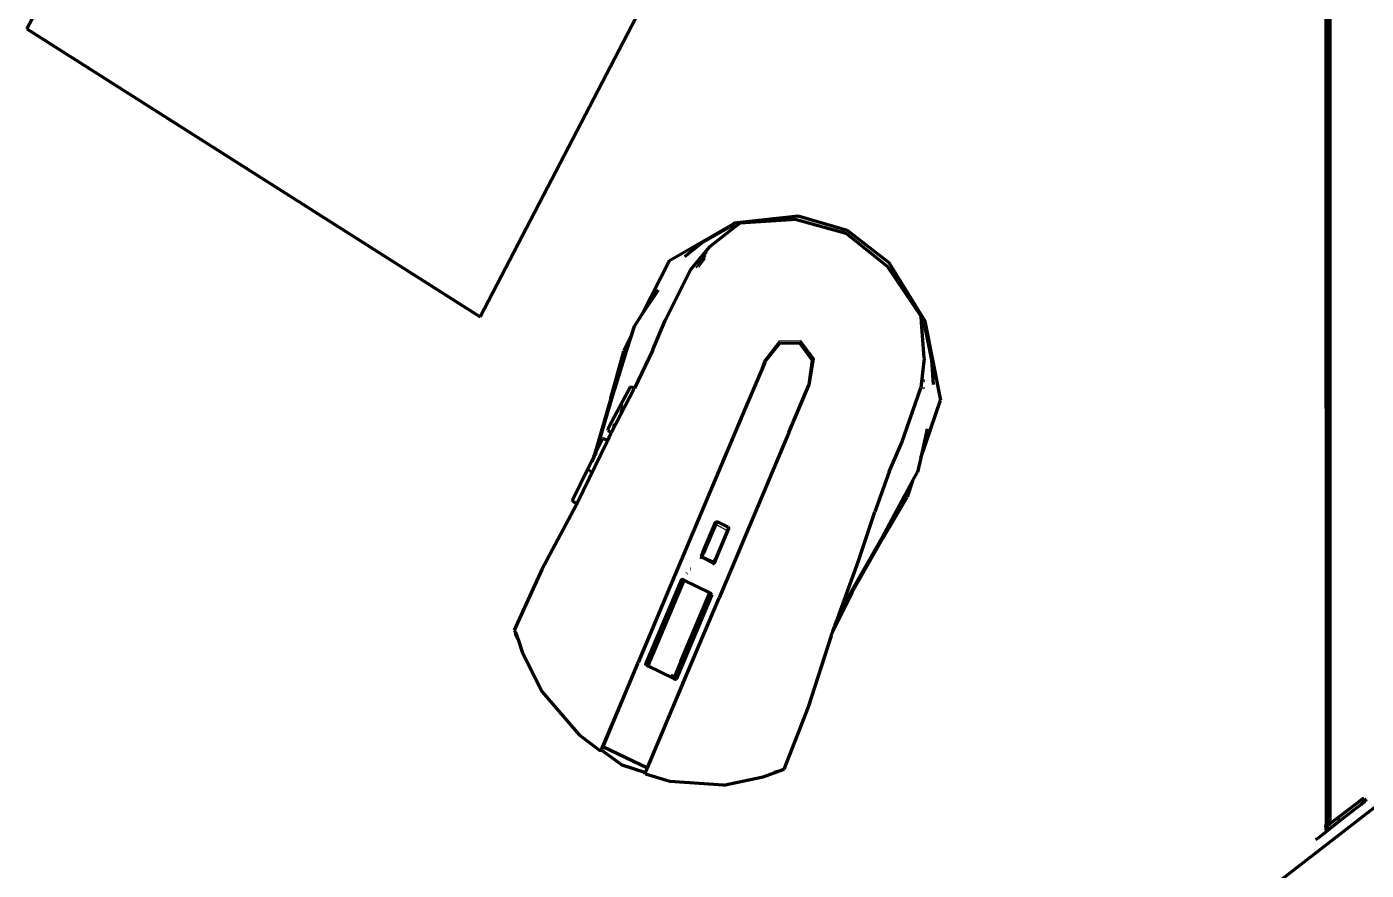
# Model space of a CAD drawing. Header units: millimetres. Extents: x 4307 to 31003, y 2809 to 20009.
# Drawn here: x 16694.3 to 16887.9, y 13456.3 to 13578.3 of the extents above; entities that cross this region are included whole.
import ezdxf

# ---------------------------------------------------------------- set-up
doc = ezdxf.new("R2010")
doc.units = ezdxf.units.MM
doc.layers.add('ProfileEdges', color=7, linetype='Continuous')

msp = doc.modelspace()

# ---------------------------------------------------------------- linework, layer by layer
for p, q in [((16796.52, 13549.77), (16796.35, 13549.79)), ((16812.7, 13548.46), (16805.53, 13550.4)), ((16795.8, 13549.25), (16796.04, 13549.39)), ((16818.65, 13543.64), (16812.7, 13548.46)), ((16792.8, 13546.14), (16792.23, 13545.3)), ((16792.23, 13545.3), (16790.96, 13543.42)), ((16791.09, 13543.45), (16792.49, 13545.19)), ((16792.35, 13544.76), (16791.37, 13543.53)), ((16792.1, 13545.22), (16791.87, 13545.07)), ((16792.23, 13545.3), (16792.1, 13545.22)), ((16792.6, 13545.53), (16792.23, 13545.3)), ((16824.01, 13535.59), (16824.13, 13535.46)), ((16824.05, 13534.93), (16825.02, 13530.07)), ((16800.83, 13529.89), (16803.05, 13532.85)), ((16803.05, 13532.85), (16806.13, 13532.88)), ((16803.07, 13532.55), (16803.08, 13532.66)), ((16806.02, 13532.62), (16803.07, 13532.55)), ((16803.07, 13532.47), (16803.07, 13532.55)), ((16803.08, 13532.66), (16806.06, 13532.7)), ((16806.02, 13532.62), (16805.99, 13532.54)), ((16806.06, 13532.7), (16806.02, 13532.62)), ((16807, 13531.27), (16806.02, 13532.62)), ((16806.06, 13532.7), (16807.94, 13530.15)), ((16806.13, 13532.88), (16808.09, 13530.25)), ((16780.55, 13531.37), (16780.91, 13531.17)), ((16780.93, 13531.24), (16780.64, 13531.41)), ((16780.64, 13531.37), (16780.93, 13531.21)), ((16780.93, 13531.24), (16780.64, 13531.37)), ((16801.59, 13530.75), (16800.88, 13529.86)), ((16808.09, 13530.25), (16807.48, 13526.46)), ((16800.4, 13528.82), (16797.94, 13523.04)), ((16800.4, 13528.82), (16800.83, 13529.89)), ((16807.9, 13530.04), (16807.42, 13526.49)), ((16807.87, 13530.08), (16807.82, 13530.02)), ((16807.94, 13530.15), (16807.87, 13530.08)), ((16807.9, 13530.04), (16807.87, 13530.08)), ((16807.48, 13526.46), (16783.76, 13470.21)), ((16824.04, 13526.93), (16823.98, 13527.28)), ((16778.74, 13524.53), (16778.81, 13524.76)), ((16778.79, 13524.07), (16778.88, 13524.41)), ((16779.78, 13522.75), (16780.68, 13524.44)), ((16780.7, 13524.49), (16780.68, 13524.44)), ((16781.57, 13526.12), (16780.7, 13524.49)), ((16781.57, 13526.12), (16782.03, 13525.89)), ((16782.07, 13525.95), (16781.61, 13526.2)), ((16782.01, 13525.84), (16781.61, 13526.04)), ((16797.94, 13523.04), (16777.11, 13473.64)), ((16778.86, 13521.02), (16779.78, 13522.75)), ((16780.38, 13523.66), (16779.97, 13522.39)), ((16778.36, 13520.03), (16778.86, 13521.02)), ((16778.8, 13519.64), (16779.14, 13520.88)), ((16776.64, 13516.74), (16777.57, 13518.6)), ((16777.57, 13518.6), (16777.59, 13518.64)), ((16778.14, 13518.31), (16777.57, 13518.6)), ((16778.16, 13518.35), (16777.59, 13518.64)), ((16778.8, 13519.64), (16778.36, 13520.03)), ((16776.62, 13516.69), (16776.5, 13516.44)), ((16776.64, 13516.74), (16776.62, 13516.69)), ((16775.51, 13514.4), (16775.99, 13515.37)), ((16776.11, 13515.73), (16776.2, 13515.81)), ((16776.2, 13515.81), (16776.25, 13515.98)), ((16776.25, 13515.98), (16776.49, 13516.41)), ((16775.41, 13514.2), (16774.34, 13511.96)), ((16775.41, 13514.2), (16775.48, 13514.32)), ((16775.48, 13514.32), (16775.51, 13514.4)), ((16775.64, 13514.24), (16775.58, 13514.06)), ((16775.69, 13513.79), (16775.82, 13514.15)), ((16773.28, 13509.78), (16774.34, 13511.96)), ((16773.75, 13509.16), (16768.74, 13499.66)), ((16773.22, 13509.66), (16773.79, 13509.33)), ((16773.24, 13509.69), (16773.28, 13509.78)), ((16773.24, 13509.69), (16773.8, 13509.36)), ((16773.79, 13509.33), (16773.83, 13509.34)), ((16773.8, 13509.36), (16773.85, 13509.37)), ((16821.43, 13510.32), (16821.16, 13510.41)), ((16821.18, 13510.45), (16821.43, 13510.32)), ((16821.43, 13510.32), (16821.19, 13510.47)), ((16821.5, 13510.33), (16821.43, 13510.32)), ((16821.47, 13510.31), (16821.43, 13510.32)), ((16821.56, 13510.3), (16821.5, 13510.33)), ((16793.92, 13506.21), (16792.19, 13502.12)), ((16795.44, 13505.43), (16793.7, 13501.34)), ((16794.01, 13506.7), (16793.9, 13506.69)), ((16793.92, 13506.21), (16793.95, 13506.3)), ((16793.95, 13506.23), (16793.92, 13506.21)), ((16795.44, 13505.43), (16793.95, 13506.23)), ((16793.99, 13506.39), (16794.07, 13506.57)), ((16794.03, 13506.74), (16794.01, 13506.7)), ((16794.07, 13506.57), (16795.58, 13505.82)), ((16795.59, 13505.78), (16795.44, 13505.43)), ((16795.58, 13505.82), (16795.59, 13505.78)), ((16795.71, 13505.83), (16795.73, 13505.87)), ((16795.78, 13505.72), (16795.71, 13505.83)), ((16818.08, 13504.5), (16817.95, 13504.3)), ((16791.82, 13501.49), (16791.84, 13501.54)), ((16792.19, 13502.12), (16792, 13501.66)), ((16792, 13501.66), (16793.5, 13500.88)), ((16793.5, 13500.88), (16793.68, 13501.25)), ((16793.7, 13501.34), (16793.68, 13501.25)), ((16765.94, 13493.39), (16768.74, 13499.66)), ((16793.54, 13500.68), (16793.52, 13500.62)), ((16789.04, 13498.43), (16788.95, 13498.4)), ((16793.02, 13496.44), (16792.87, 13496.51)), ((16793.25, 13496.32), (16793.02, 13496.44)), ((16793.23, 13496.26), (16793.25, 13496.32)), ((16810.94, 13491.24), (16813.5, 13496.45)), ((16765.63, 13492.73), (16765.94, 13493.39)), ((16812.56, 13494.98), (16811.5, 13492.79)), ((16764.83, 13490.93), (16765.63, 13492.73)), ((16764.83, 13490.93), (16764.88, 13490.75)), ((16765.33, 13489.5), (16765.92, 13487.79)), ((16768.79, 13482.14), (16765.92, 13487.79)), ((16783.78, 13485.87), (16783.73, 13486.01)), ((16783.78, 13485.87), (16783.82, 13485.95)), ((16783.97, 13485.73), (16783.78, 13485.87)), ((16787.73, 13483.88), (16783.97, 13485.73)), ((16787.98, 13483.8), (16787.73, 13483.88)), ((16788.11, 13483.85), (16787.98, 13483.8)), ((16807.16, 13479.84), (16803.63, 13470.92)), ((16777.09, 13473.56), (16777.14, 13473.63)), ((16783.74, 13470.23), (16783.72, 13470.14)), ((16802.32, 13470.42), (16800.75, 13469.82)), ((16803.42, 13470.82), (16802.32, 13470.42)), ((16803.48, 13470.86), (16803.42, 13470.82)), ((16803.63, 13470.92), (16803.48, 13470.86)), ((16794.99, 13468.62), (16800.75, 13469.82)), ((16883.85, 13463.75), (16887.55, 13466.62)), ((16882.21, 13462.48), (16882.08, 13462.38)), ((16882.32, 13462.57), (16882.21, 13462.48)), ((16882.63, 13462.81), (16882.42, 13462.64)), ((16883.85, 13463.75), (16882.63, 13462.81)), ((16882.08, 13462.38), (16882.05, 13462.36))]:
    msp.add_line(p, q)
at = {"layer": 'ProfileEdges', "lineweight": 211}
for p, q in [((16882.06, 13712.74), (16882.08, 13462.9)), ((16882.19, 13712.75), (16882.21, 13462.63)), ((16882.62, 13712.81), (16882.63, 13462.96)), ((16882.32, 13689.15), (16882.32, 13462.88)), ((16882.42, 13462.87), (16882.42, 13689.16)), ((16759.81, 13536.31), (16817.4, 13647.16)), ((16694.26, 13577.98), (16695.61, 13580.56)), ((16694.26, 13577.98), (16759.81, 13536.31)), ((16787.18, 13544.5), (16796.35, 13549.79)), ((16792, 13547.12), (16796.31, 13549.61)), ((16796.38, 13549.56), (16796.31, 13549.61)), ((16796.35, 13549.79), (16796.58, 13549.91)), ((16796.38, 13549.56), (16796.49, 13549.58)), ((16796.7, 13549.41), (16796.49, 13549.58)), ((16796.58, 13549.91), (16805.78, 13550.93)), ((16797.37, 13549.88), (16796.73, 13549.39)), ((16805.53, 13550.4), (16797.37, 13549.88)), ((16805.53, 13550.4), (16812.68, 13548.42)), ((16805.78, 13550.93), (16812.86, 13548.85)), ((16796.73, 13549.39), (16792.89, 13546.43)), ((16796.73, 13549.39), (16796.7, 13549.41)), ((16812.68, 13548.42), (16818.65, 13543.64)), ((16812.86, 13548.85), (16818.86, 13544.18)), ((16789.41, 13545.07), (16792, 13547.12)), ((16792.89, 13546.43), (16790.25, 13543.22)), ((16783.23, 13536.69), (16787.18, 13544.5)), ((16791.77, 13544.92), (16792.1, 13545.22)), ((16791.87, 13545.07), (16791.84, 13545.05)), ((16818.86, 13544.18), (16824.06, 13535.73)), ((16790.25, 13543.22), (16786.55, 13535.79)), ((16818.65, 13543.64), (16823.54, 13536.38)), ((16783.23, 13536.69), (16785.58, 13540.24)), ((16782.1, 13534.98), (16783.23, 13536.69)), ((16823.61, 13535.53), (16823.54, 13536.38)), ((16781.68, 13533.62), (16782.1, 13534.98)), ((16784.76, 13531.54), (16786.55, 13535.79)), ((16823.61, 13535.53), (16823.64, 13535.52)), ((16823.98, 13530.4), (16823.61, 13535.53)), ((16823.64, 13535.52), (16823.89, 13535.45)), ((16823.96, 13535.33), (16823.89, 13535.45)), ((16824.04, 13535.31), (16823.96, 13535.33)), ((16825.08, 13530.06), (16824.04, 13535.31)), ((16824.06, 13535.73), (16824.13, 13535.46)), ((16824.13, 13535.46), (16826.36, 13524.29)), ((16780.57, 13531.44), (16781.68, 13533.62)), ((16780.93, 13531.24), (16781.68, 13533.62)), ((16803.07, 13532.47), (16800.95, 13529.82)), ((16805.99, 13532.54), (16803.07, 13532.47)), ((16807.82, 13530.02), (16805.99, 13532.54)), ((16778.68, 13524.56), (16780.55, 13531.37)), ((16778.82, 13524.45), (16780.91, 13531.17)), ((16780.55, 13531.37), (16780.64, 13531.37)), ((16780.57, 13531.44), (16780.64, 13531.41)), ((16780.64, 13531.41), (16780.64, 13531.37)), ((16780.91, 13531.17), (16780.93, 13531.24)), ((16784.76, 13531.54), (16782.11, 13526.03)), ((16824, 13530.31), (16823.5, 13526.07)), ((16824.03, 13530.37), (16823.98, 13530.4)), ((16824.03, 13530.37), (16824, 13530.31)), ((16800.93, 13529.73), (16798.06, 13522.98)), ((16800.95, 13529.82), (16800.93, 13529.73)), ((16807.35, 13526.53), (16807.82, 13530.02)), ((16825.32, 13526.54), (16825.08, 13530.06)), ((16804.42, 13519.57), (16807.3, 13526.45)), ((16807.3, 13526.45), (16807.35, 13526.53)), ((16778.68, 13524.56), (16776.21, 13516.06)), ((16776.64, 13516.95), (16778.82, 13524.45)), ((16778.77, 13521.07), (16781.47, 13526.15)), ((16778.8, 13519.64), (16782.01, 13525.84)), ((16781.47, 13526.15), (16781.61, 13526.2)), ((16781.61, 13526.2), (16782.09, 13525.96)), ((16782.01, 13525.84), (16782.03, 13525.89)), ((16782.03, 13525.89), (16782.09, 13525.96)), ((16782.09, 13525.96), (16782.11, 13526.03)), ((16820.74, 13518.16), (16823.5, 13526.07)), ((16823.87, 13525.97), (16823.87, 13526.12)), ((16798.06, 13522.98), (16787.94, 13498.96)), ((16823.49, 13515.92), (16826.36, 13524.29)), ((16778.26, 13520.07), (16778.77, 13521.07)), ((16776.64, 13516.95), (16777.49, 13518.66)), ((16777.64, 13518.73), (16777.49, 13518.66)), ((16778.2, 13518.44), (16777.64, 13518.73)), ((16778.4, 13518.87), (16778.2, 13518.44)), ((16778.3, 13519.92), (16778.26, 13520.07)), ((16778.3, 13519.92), (16778.75, 13519.53)), ((16778.72, 13519.48), (16778.4, 13518.87)), ((16778.72, 13519.48), (16778.75, 13519.53)), ((16778.8, 13519.64), (16778.75, 13519.53)), ((16804.42, 13519.57), (16794.33, 13495.66)), ((16824.43, 13520.14), (16823.49, 13515.92)), ((16778.14, 13518.31), (16773.82, 13509.39)), ((16776.21, 13516.06), (16776.64, 13516.95)), ((16776.5, 13516.44), (16776.64, 13516.95)), ((16778.16, 13518.35), (16778.14, 13518.31)), ((16778.2, 13518.44), (16778.16, 13518.35)), ((16818.94, 13513.91), (16820.74, 13518.16)), ((16775.4, 13514.42), (16776.21, 13516.06)), ((16776.11, 13515.73), (16775.99, 13515.37)), ((16776.21, 13516.06), (16776.11, 13515.73)), ((16776.49, 13516.41), (16776.5, 13516.44)), ((16823.49, 13515.92), (16823.03, 13513.86)), ((16953.25, 13515.05), (16869.81, 13450.42)), ((16775.4, 13514.42), (16774.27, 13512.07)), ((16775.59, 13514.26), (16775.55, 13514.14)), ((16775.63, 13513.93), (16775.73, 13514.19)), ((16818.94, 13513.91), (16816.83, 13508.12)), ((16822.36, 13512.63), (16823.03, 13513.86)), ((16774.27, 13512.07), (16773.17, 13509.8)), ((16821.19, 13510.47), (16822.36, 13512.63)), ((16821.56, 13510.3), (16822.36, 13512.63)), ((16773.75, 13509.16), (16768.72, 13499.77)), ((16773.16, 13509.77), (16773.17, 13509.8)), ((16773.22, 13509.66), (16773.16, 13509.77)), ((16773.22, 13509.66), (16773.21, 13509.62)), ((16773.79, 13509.33), (16773.21, 13509.62)), ((16773.82, 13509.31), (16773.74, 13509.23)), ((16773.74, 13509.23), (16773.75, 13509.16)), ((16773.82, 13509.31), (16773.79, 13509.33)), ((16773.82, 13509.39), (16773.83, 13509.34)), ((16773.83, 13509.34), (16773.82, 13509.31)), ((16817.85, 13504.31), (16821.16, 13510.41)), ((16818.02, 13504.26), (16821.53, 13510.23)), ((16821.16, 13510.41), (16821.19, 13510.47)), ((16821.53, 13510.23), (16821.47, 13510.31)), ((16821.47, 13510.31), (16821.56, 13510.3)), ((16814.47, 13501.03), (16816.83, 13508.12)), ((16792.01, 13502.21), (16793.88, 13506.65)), ((16793.96, 13506.64), (16792.08, 13502.18)), ((16795.71, 13505.74), (16793.83, 13501.27)), ((16793.88, 13506.65), (16793.9, 13506.69)), ((16793.88, 13506.65), (16793.96, 13506.64)), ((16793.89, 13501.24), (16795.77, 13505.68)), ((16793.96, 13506.64), (16794.01, 13506.7)), ((16794.01, 13506.7), (16794.09, 13506.69)), ((16794.09, 13506.69), (16795.66, 13505.88)), ((16795.66, 13505.88), (16795.71, 13505.83)), ((16795.71, 13505.83), (16795.71, 13505.74)), ((16795.77, 13505.68), (16795.71, 13505.74)), ((16795.78, 13505.72), (16795.77, 13505.68)), ((16813.42, 13496.53), (16817.85, 13504.31)), ((16813.56, 13496.42), (16818.02, 13504.26)), ((16791.62, 13501.56), (16791.81, 13501.52)), ((16791.69, 13501.71), (16791.79, 13501.69)), ((16791.77, 13501.64), (16791.79, 13501.69)), ((16791.81, 13501.62), (16791.77, 13501.64)), ((16791.79, 13501.69), (16792.01, 13502.21)), ((16791.79, 13501.69), (16791.81, 13501.62)), ((16791.84, 13501.54), (16791.81, 13501.62)), ((16791.81, 13501.52), (16791.84, 13501.54)), ((16791.84, 13501.54), (16791.93, 13501.49)), ((16791.88, 13501.71), (16792.08, 13502.18)), ((16791.93, 13501.57), (16791.88, 13501.71)), ((16791.93, 13502.26), (16792.01, 13502.21)), ((16792.03, 13501.47), (16791.93, 13501.57)), ((16791.93, 13501.49), (16792.03, 13501.47)), ((16792.03, 13501.47), (16791.95, 13501.29)), ((16792.01, 13502.21), (16792.08, 13502.18)), ((16793.51, 13500.77), (16792.03, 13501.47)), ((16792.03, 13501.47), (16793.42, 13500.73)), ((16792.08, 13502.18), (16792.19, 13502.12)), ((16793.63, 13500.81), (16793.83, 13501.27)), ((16793.66, 13500.68), (16793.89, 13501.24)), ((16793.7, 13501.34), (16793.83, 13501.27)), ((16793.83, 13501.27), (16793.89, 13501.24)), ((16793.89, 13501.24), (16793.98, 13501.2)), ((16768.72, 13499.77), (16764.74, 13490.99)), ((16789.67, 13499.25), (16789.64, 13499.18)), ((16790.2, 13499.8), (16790.16, 13499.83)), ((16793.38, 13500.65), (16793.42, 13500.73)), ((16793.46, 13500.72), (16793.42, 13500.73)), ((16793.46, 13500.72), (16793.54, 13500.68)), ((16793.51, 13500.77), (16793.63, 13500.81)), ((16793.57, 13500.69), (16793.54, 13500.68)), ((16793.7, 13500.5), (16793.54, 13500.68)), ((16793.66, 13500.68), (16793.57, 13500.69)), ((16793.75, 13500.64), (16793.66, 13500.68)), ((16811.5, 13492.79), (16814.25, 13500.37)), ((16814.25, 13500.37), (16814.47, 13501.03)), ((16787.89, 13498.84), (16782.63, 13486.31)), ((16783.76, 13486.09), (16788.93, 13498.34)), ((16789.25, 13498.25), (16785.09, 13488.39)), ((16787.94, 13498.96), (16787.89, 13498.84)), ((16788.95, 13498.4), (16788.93, 13498.34)), ((16788.93, 13498.34), (16789.06, 13498.39)), ((16789.25, 13498.25), (16789.06, 13498.39)), ((16789.27, 13498.29), (16789.25, 13498.25)), ((16793, 13496.38), (16789.25, 13498.25)), ((16793.3, 13496.17), (16788.14, 13483.92)), ((16788.82, 13486.47), (16793, 13496.38)), ((16788.99, 13483.03), (16794.29, 13495.54)), ((16793, 13496.38), (16793.02, 13496.44)), ((16793.23, 13496.26), (16793, 13496.38)), ((16793.3, 13496.17), (16793.23, 13496.26)), ((16794.29, 13495.54), (16794.33, 13495.66)), ((16810.78, 13490.79), (16813.56, 13496.42)), ((16813.42, 13496.53), (16811.14, 13491.8)), ((16810.94, 13491.24), (16811.01, 13491.52)), ((16811.14, 13491.8), (16811.01, 13491.52)), ((16811.14, 13491.8), (16811.39, 13492.56)), ((16811.5, 13492.79), (16811.39, 13492.56)), ((16764.74, 13490.99), (16764.88, 13490.75)), ((16764.88, 13490.75), (16764.89, 13490.77)), ((16764.88, 13490.75), (16764.9, 13490.69)), ((16764.88, 13490.61), (16764.9, 13490.69)), ((16764.88, 13490.61), (16764.9, 13490.53)), ((16764.9, 13490.53), (16764.88, 13490.44)), ((16764.91, 13490.39), (16764.88, 13490.44)), ((16764.9, 13490.69), (16765.33, 13489.5)), ((16764.91, 13490.39), (16765.1, 13489.99)), ((16765.1, 13489.99), (16765.33, 13489.5)), ((16807.25, 13479.9), (16810.57, 13490.23)), ((16810.57, 13490.23), (16810.64, 13490.52)), ((16810.64, 13490.52), (16810.78, 13490.79)), ((16810.78, 13490.79), (16810.81, 13490.97)), ((16810.81, 13490.97), (16810.94, 13491.24)), ((16765.33, 13489.5), (16765.9, 13487.71)), ((16765.9, 13487.71), (16768.77, 13482.07)), ((16785.09, 13488.39), (16784.32, 13486.55)), ((16785.09, 13488.39), (16785.17, 13488.35)), ((16782.55, 13486.17), (16777.51, 13474.14)), ((16782.55, 13486.17), (16782.63, 13486.31)), ((16783.73, 13486.01), (16783.76, 13486.09)), ((16783.76, 13486.09), (16783.82, 13485.95)), ((16783.82, 13485.95), (16784.02, 13485.84)), ((16784.02, 13485.84), (16783.97, 13485.73)), ((16784.32, 13486.55), (16784.02, 13485.84)), ((16784.22, 13486.08), (16784.02, 13485.84)), ((16784.02, 13485.84), (16787.78, 13483.99)), ((16784.32, 13486.55), (16784.39, 13486.49)), ((16788.82, 13486.47), (16787.78, 13483.99)), ((16788.82, 13486.47), (16788.74, 13486.52)), ((16787.79, 13484.24), (16787.42, 13484.5)), ((16787.78, 13483.99), (16787.73, 13483.88)), ((16787.78, 13483.99), (16787.79, 13484.24)), ((16787.78, 13483.99), (16788.01, 13483.87)), ((16788.01, 13483.87), (16788.14, 13483.92)), ((16788.11, 13483.85), (16788.14, 13483.92)), ((16768.77, 13482.07), (16774.12, 13475.86)), ((16783.98, 13471.09), (16788.94, 13482.87)), ((16788.99, 13483.03), (16788.94, 13482.87)), ((16803.73, 13470.88), (16807.25, 13479.9)), ((16774.12, 13475.86), (16777.09, 13473.56)), ((16777.51, 13474.14), (16777.35, 13473.74)), ((16777.51, 13474.14), (16783.98, 13471.09)), ((16777.25, 13473.6), (16777.09, 13473.56)), ((16777.3, 13473.7), (16777.25, 13473.6)), ((16777.35, 13473.74), (16777.3, 13473.7)), ((16777.3, 13473.7), (16780.27, 13471.53)), ((16780.27, 13471.53), (16783.69, 13470.4)), ((16783.64, 13470.3), (16783.69, 13470.4)), ((16783.72, 13470.14), (16783.64, 13470.3)), ((16783.68, 13470.48), (16783.98, 13471.09)), ((16783.69, 13470.4), (16783.68, 13470.48)), ((16800.72, 13469.75), (16802.81, 13470.54)), ((16802.81, 13470.54), (16802.32, 13470.42)), ((16802.81, 13470.54), (16803.31, 13470.72)), ((16803.21, 13470.63), (16802.81, 13470.54)), ((16803.26, 13470.65), (16803.21, 13470.63)), ((16803.31, 13470.72), (16803.26, 13470.65)), ((16803.31, 13470.72), (16803.38, 13470.75)), ((16803.38, 13470.75), (16803.73, 13470.88)), ((16803.42, 13470.82), (16803.38, 13470.75)), ((16803.42, 13470.82), (16803.47, 13470.84)), ((16803.48, 13470.86), (16803.47, 13470.84)), ((16787.22, 13469.11), (16783.72, 13470.14)), ((16794.96, 13468.55), (16787.22, 13469.11)), ((16794.96, 13468.55), (16800.72, 13469.75)), ((16887.34, 13466.58), (16886.42, 13465.86)), ((16887.55, 13466.62), (16887.34, 13466.58)), ((16887.34, 13465.98), (16887.71, 13466.38)), ((16887.55, 13466.62), (16887.71, 13466.38)), ((16887.58, 13466.12), (16887.74, 13466.34)), ((16887.71, 13466.38), (16887.74, 13466.42)), ((16887.71, 13466.38), (16887.74, 13466.34)), ((16887.85, 13466.5), (16887.74, 13466.42)), ((16887.74, 13466.34), (16887.79, 13466.26)), ((16887.85, 13466.5), (16887.79, 13466.26)), ((16887.92, 13466.55), (16887.85, 13466.5)), ((16886.42, 13465.86), (16882.63, 13462.96)), ((16887.21, 13465.84), (16884.08, 13463.39)), ((16887.21, 13465.84), (16887.34, 13465.98)), ((16887.58, 13466.12), (16887.34, 13465.98)), ((16882.05, 13462.51), (16882.08, 13462.9)), ((16882.05, 13462.51), (16882.21, 13462.63)), ((16882.08, 13462.38), (16882.05, 13462.51)), ((16882.05, 13462.51), (16882.05, 13462.36)), ((16882.32, 13462.72), (16882.21, 13462.63)), ((16882.21, 13462.63), (16882.21, 13462.48)), ((16884.08, 13463.39), (16882.32, 13462.02)), ((16882.32, 13462.88), (16882.42, 13462.87)), ((16882.32, 13462.72), (16882.32, 13462.88)), ((16882.32, 13462.57), (16882.32, 13462.72)), ((16882.32, 13462.02), (16882.32, 13462.57)), ((16882.55, 13462.89), (16882.42, 13462.79)), ((16882.63, 13462.96), (16882.6, 13462.93)), ((16882.63, 13462.81), (16882.6, 13462.93)), ((16884.08, 13463.39), (16883.85, 13463.75)), ((16880.65, 13460.76), (16880.57, 13460.72)), ((16880.65, 13460.76), (16880.97, 13460.96)), ((16882.08, 13461.83), (16880.97, 13460.96)), ((16882.05, 13462.36), (16882.08, 13461.83)), ((16882.32, 13462.02), (16882.08, 13461.83))]:
    msp.add_line(p, q, dxfattribs=at)

doc.saveas('drawing.dxf')
